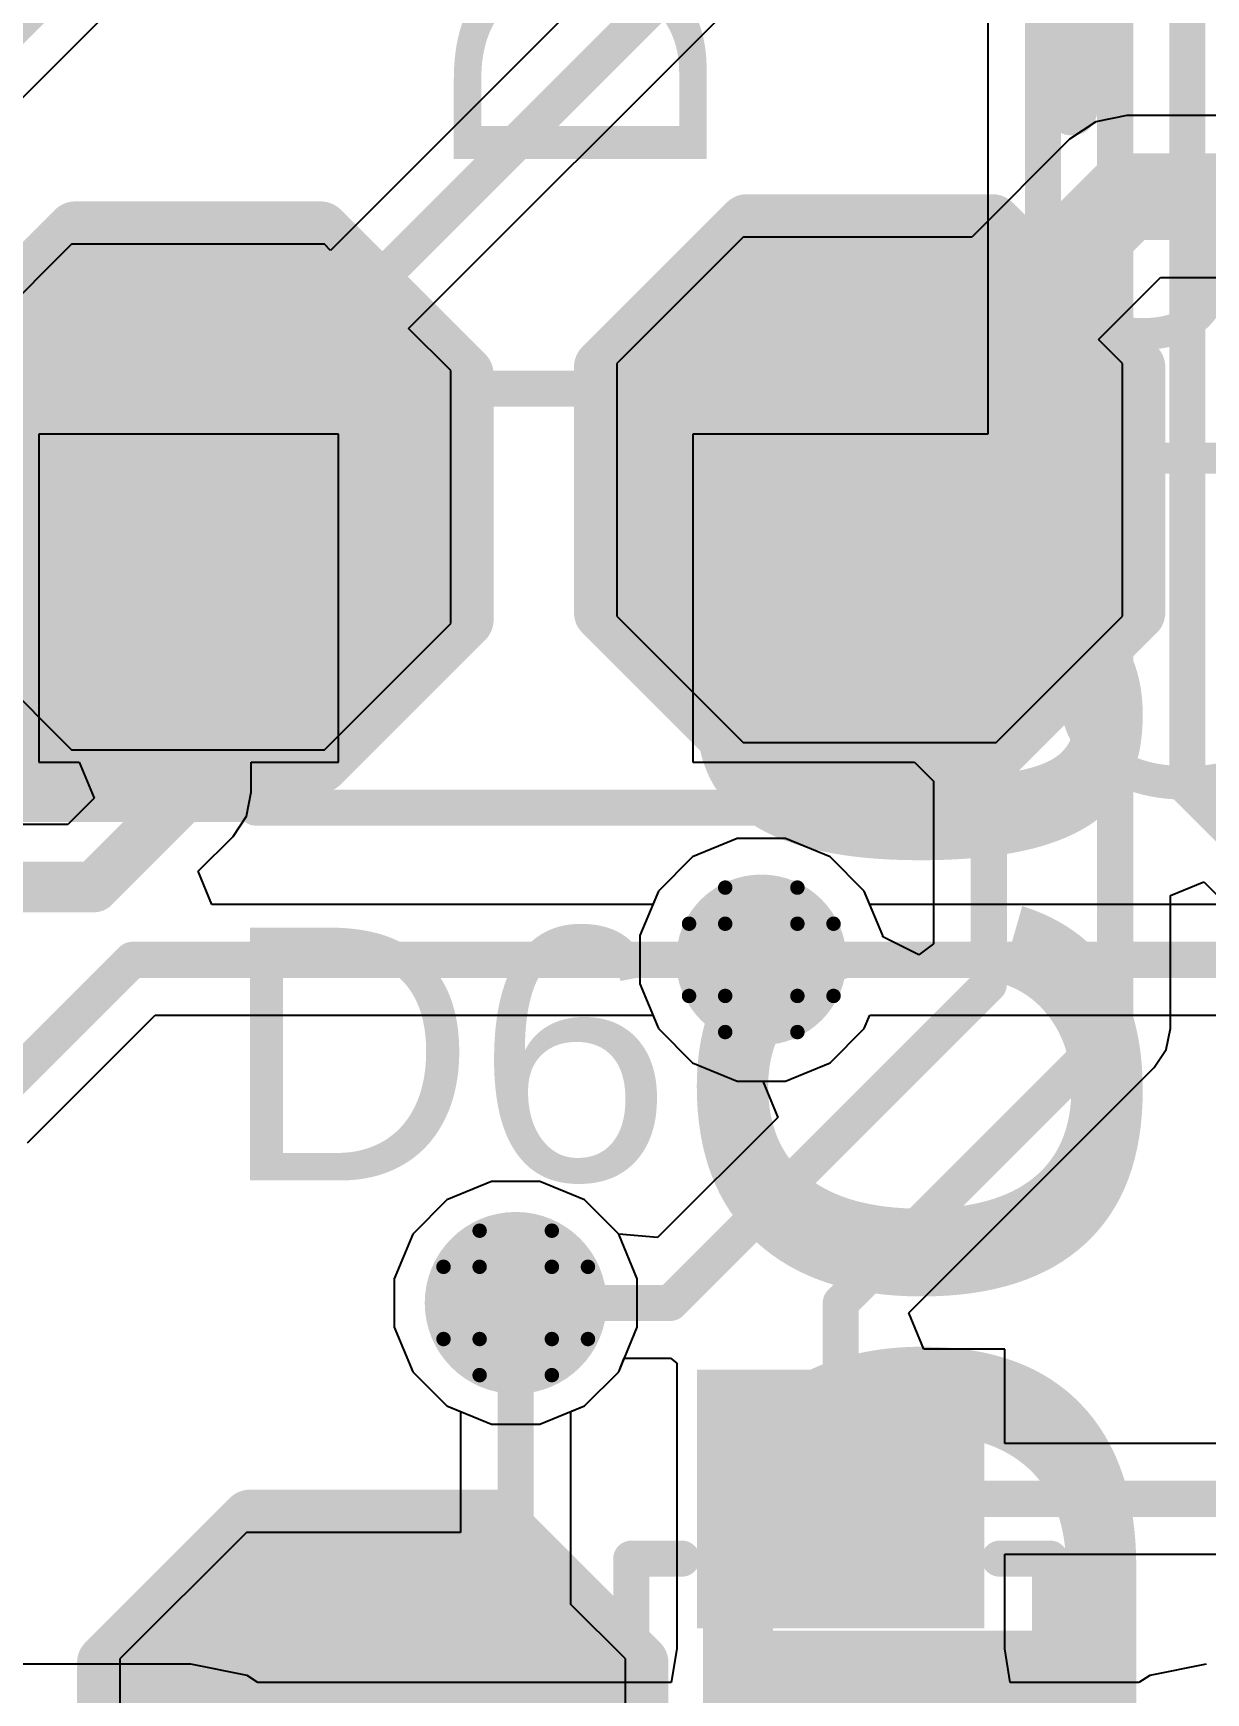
# Model space of a CAD drawing. Header units: inches. Extents: x -25 to 271, y -41 to 15.
# Drawn here: x 63.02 to 67.14, y -25.33 to -19.49 of the extents above; entities that cross this region are included whole.
import ezdxf

# ---------------------------------------------------------------- set-up
doc = ezdxf.new("R2010")
doc.units = ezdxf.units.IN
for name, color, linetype in [('Bottom Layer', 5, 'Continuous'), ('Bottom Overlay', 54, 'Continuous'), ('Bottom Paste', 16, 'Continuous'), ('Bottom Solder', 6, 'Continuous'), ('Drill Drawing', 1, 'Continuous'), ('Top Layer', 1, 'Continuous'), ('Top Overlay', 2, 'Continuous'), ('Top Paste', 8, 'Continuous'), ('Top Solder', 216, 'Continuous'), ('Via Holes', 16, 'Continuous')]:
    doc.layers.add(name, color=color, linetype=linetype)
doc.styles.add('Arial', font='', dxfattribs={"height": 0.2})
doc.styles.add('Arial_Bold', font='', dxfattribs={"height": 0.2})
doc.styles.get('Arial').set_extended_font_data('Arial')
doc.styles.get('Arial_Bold').set_extended_font_data('Arial', bold=True)

# ---------------------------------------------------------------- blocks, each defined once
blk = doc.blocks.new('T__________B_1')
at = {"layer": 'Bottom Layer'}
blk.add_hatch(color=5, dxfattribs=at).paths.add_polyline_path([(0.381, 0.762), (-0.381, 0.762), (-0.762, 0.381), (-0.762, -0.381), (-0.381, -0.762), (0.381, -0.762), (0.762, -0.381), (0.762, 0.381)])
at = {"layer": 'Bottom Paste'}
blk.add_hatch(color=16, dxfattribs=at).paths.add_polyline_path([(0.381, 0.762), (-0.381, 0.762), (-0.762, 0.381), (-0.762, -0.381), (-0.381, -0.762), (0.381, -0.762), (0.762, -0.381), (0.762, 0.381)])
at = {"layer": 'Bottom Solder'}
blk.add_hatch(color=6, dxfattribs=at).paths.add_polyline_path([(0.4318, 0.8636), (-0.4318, 0.8636), (-0.8636, 0.4318), (-0.8636, -0.4318), (-0.4318, -0.8636), (0.4318, -0.8636), (0.8636, -0.4318), (0.8636, 0.4318)])
at = {"layer": 'Bottom Overlay'}
for points in [[(-0.4318, 0.9398, 0.2, 0.2, 0), (-0.9398, 0.4318, 0.2, 0.2, 0)], [(0.4318, 0.9398, 0.2, 0.2, 0), (-0.4318, 0.9398, 0.2, 0.2, 0)], [(0.9398, 0.4318, 0.2, 0.2, 0), (0.4318, 0.9398, 0.2, 0.2, 0)], [(-0.9398, 0.4318, 0.2, 0.2, 0), (-0.9398, -0.4318, 0.2, 0.2, 0)], [(0.9398, 0.4318, 0.2, 0.2, 0), (0.9398, -0.4318, 0.2, 0.2, 0)], [(-0.4318, -0.9398, 0.2, 0.2, 0), (-0.9398, -0.4318, 0.2, 0.2, 0)], [(0.9398, -0.4318, 0.2, 0.2, 0), (0.4318, -0.9398, 0.2, 0.2, 0)], [(0.4318, -0.9398, 0.2, 0.2, 0), (-0.4318, -0.9398, 0.2, 0.2, 0)]]:
    blk.add_lwpolyline(points, format="xyseb", dxfattribs=at)
for points in [[(-0.4818, 0.9398, 0.1, 0.1, 1), (-0.3818, 0.9398, 0.1, 0.1, 1)], [(-0.4818, 0.9398, 0.1, 0.1, 1), (-0.3818, 0.9398, 0.1, 0.1, 1)], [(0.3818, 0.9398, 0.1, 0.1, 1), (0.4818, 0.9398, 0.1, 0.1, 1)], [(0.3818, 0.9398, 0.1, 0.1, 1), (0.4818, 0.9398, 0.1, 0.1, 1)], [(-0.9898, 0.4318, 0.1, 0.1, 1), (-0.8898, 0.4318, 0.1, 0.1, 1)], [(-0.9898, 0.4318, 0.1, 0.1, 1), (-0.8898, 0.4318, 0.1, 0.1, 1)], [(0.8898, 0.4318, 0.1, 0.1, 1), (0.9898, 0.4318, 0.1, 0.1, 1)], [(0.8898, 0.4318, 0.1, 0.1, 1), (0.9898, 0.4318, 0.1, 0.1, 1)], [(-0.9898, -0.4318, 0.1, 0.1, 1), (-0.8898, -0.4318, 0.1, 0.1, 1)], [(-0.9898, -0.4318, 0.1, 0.1, 1), (-0.8898, -0.4318, 0.1, 0.1, 1)], [(0.8898, -0.4318, 0.1, 0.1, 1), (0.9898, -0.4318, 0.1, 0.1, 1)], [(0.8898, -0.4318, 0.1, 0.1, 1), (0.9898, -0.4318, 0.1, 0.1, 1)], [(-0.4818, -0.9398, 0.1, 0.1, 1), (-0.3818, -0.9398, 0.1, 0.1, 1)], [(-0.4818, -0.9398, 0.1, 0.1, 1), (-0.3818, -0.9398, 0.1, 0.1, 1)], [(0.3818, -0.9398, 0.1, 0.1, 1), (0.4818, -0.9398, 0.1, 0.1, 1)], [(0.3818, -0.9398, 0.1, 0.1, 1), (0.4818, -0.9398, 0.1, 0.1, 1)]]:
    blk.add_lwpolyline(points, format="xyseb", close=True, dxfattribs=at)
blk = doc.blocks.new('SOD_323_64')
at = {"layer": 'Top Layer'}
for points in [[(-0.75, -0.45), (-1.55, -0.45), (-1.55, 0.45), (-0.75, 0.45)], [(1.55, -0.45), (0.75, -0.45), (0.75, 0.45), (1.55, 0.45)]]:
    blk.add_hatch(color=1, dxfattribs=at).paths.add_polyline_path(points)
at = {"layer": 'Top Overlay'}
for points in [[(-2.0066, 0.4826), (-0.9144, 0.4826), (-0.9144, 0.7874), (-2.0066, 0.7874)], [(-2.0066, -0.508), (-1.5748, -0.508), (-1.5748, 0.508), (-2.0066, 0.508)], [(-2.0066, -0.7874), (-0.9144, -0.7874), (-0.9144, -0.4826), (-2.0066, -0.4826)]]:
    blk.add_hatch(color=2, dxfattribs=at).paths.add_polyline_path(points)
at = {"layer": 'Top Paste'}
for points in [[(-0.75, -0.45), (-1.55, -0.45), (-1.55, 0.45), (-0.75, 0.45)], [(1.55, -0.45), (0.75, -0.45), (0.75, 0.45), (1.55, 0.45)]]:
    blk.add_hatch(color=8, dxfattribs=at).paths.add_polyline_path(points)
at = {"layer": 'Top Solder'}
for points in [[(-0.695, -0.505), (-1.605, -0.505), (-1.605, 0.505), (-0.695, 0.505)], [(1.605, -0.505), (0.695, -0.505), (0.695, 0.505), (1.605, 0.505)]]:
    blk.add_hatch(color=216, dxfattribs=at).paths.add_polyline_path(points)
at = {"layer": 'Top Overlay'}
for points in [[(-0.9144, 0.7366, 0.127, 0.127, 0), (0.9398, 0.7366, 0.127, 0.127, 0)], [(0.9398, 0.5588, 0.127, 0.127, 0), (0.9398, 0.7366, 0.127, 0.127, 0)], [(0.9398, -0.7366, 0.127, 0.127, 0), (0.9398, -0.5588, 0.127, 0.127, 0)], [(-0.9144, -0.7366, 0.127, 0.127, 0), (0.9398, -0.7366, 0.127, 0.127, 0)]]:
    blk.add_lwpolyline(points, format="xyseb", dxfattribs=at)
for points in [[(-0.9461, 0.7366, 0.0635, 0.0635, 1), (-0.8827, 0.7366, 0.0635, 0.0635, 1)], [(0.908, 0.7366, 0.0635, 0.0635, 1), (0.9715, 0.7366, 0.0635, 0.0635, 1)], [(0.908, 0.7366, 0.0635, 0.0635, 1), (0.9715, 0.7366, 0.0635, 0.0635, 1)], [(0.908, 0.5588, 0.0635, 0.0635, 1), (0.9715, 0.5588, 0.0635, 0.0635, 1)], [(0.908, -0.5588, 0.0635, 0.0635, 1), (0.9715, -0.5588, 0.0635, 0.0635, 1)], [(-0.9461, -0.7366, 0.0635, 0.0635, 1), (-0.8827, -0.7366, 0.0635, 0.0635, 1)], [(0.908, -0.7366, 0.0635, 0.0635, 1), (0.9715, -0.7366, 0.0635, 0.0635, 1)], [(0.908, -0.7366, 0.0635, 0.0635, 1), (0.9715, -0.7366, 0.0635, 0.0635, 1)]]:
    blk.add_lwpolyline(points, format="xyseb", close=True, dxfattribs=at)
blk = doc.blocks.new('SOD_323_65')
at = {"layer": 'Top Layer'}
for points in [[(-0.75, -0.45), (-1.55, -0.45), (-1.55, 0.45), (-0.75, 0.45)], [(1.55, -0.45), (0.75, -0.45), (0.75, 0.45), (1.55, 0.45)]]:
    blk.add_hatch(color=1, dxfattribs=at).paths.add_polyline_path(points)
at = {"layer": 'Top Overlay'}
for points in [[(-2.0066, 0.4826), (-0.9144, 0.4826), (-0.9144, 0.7874), (-2.0066, 0.7874)], [(-2.0066, -0.508), (-1.5748, -0.508), (-1.5748, 0.508), (-2.0066, 0.508)], [(-2.0066, -0.7874), (-0.9144, -0.7874), (-0.9144, -0.4826), (-2.0066, -0.4826)]]:
    blk.add_hatch(color=2, dxfattribs=at).paths.add_polyline_path(points)
at = {"layer": 'Top Paste'}
for points in [[(-0.75, -0.45), (-1.55, -0.45), (-1.55, 0.45), (-0.75, 0.45)], [(1.55, -0.45), (0.75, -0.45), (0.75, 0.45), (1.55, 0.45)]]:
    blk.add_hatch(color=8, dxfattribs=at).paths.add_polyline_path(points)
at = {"layer": 'Top Solder'}
for points in [[(-0.695, -0.505), (-1.605, -0.505), (-1.605, 0.505), (-0.695, 0.505)], [(1.605, -0.505), (0.695, -0.505), (0.695, 0.505), (1.605, 0.505)]]:
    blk.add_hatch(color=216, dxfattribs=at).paths.add_polyline_path(points)
at = {"layer": 'Top Overlay'}
for points in [[(-0.9144, 0.7366, 0.127, 0.127, 0), (0.9398, 0.7366, 0.127, 0.127, 0)], [(0.9398, 0.7366, 0.127, 0.127, 0), (0.9398, 0.5588, 0.127, 0.127, 0)], [(0.9398, -0.5588, 0.127, 0.127, 0), (0.9398, -0.7366, 0.127, 0.127, 0)], [(-0.9144, -0.7366, 0.127, 0.127, 0), (0.9398, -0.7366, 0.127, 0.127, 0)]]:
    blk.add_lwpolyline(points, format="xyseb", dxfattribs=at)
for points in [[(-0.9461, 0.7366, 0.0635, 0.0635, 1), (-0.8827, 0.7366, 0.0635, 0.0635, 1)], [(0.908, 0.7366, 0.0635, 0.0635, 1), (0.9715, 0.7366, 0.0635, 0.0635, 1)], [(0.908, 0.7366, 0.0635, 0.0635, 1), (0.9715, 0.7366, 0.0635, 0.0635, 1)], [(0.908, 0.5588, 0.0635, 0.0635, 1), (0.9715, 0.5588, 0.0635, 0.0635, 1)], [(0.908, -0.5588, 0.0635, 0.0635, 1), (0.9715, -0.5588, 0.0635, 0.0635, 1)], [(-0.9461, -0.7366, 0.0635, 0.0635, 1), (-0.8827, -0.7366, 0.0635, 0.0635, 1)], [(0.908, -0.7366, 0.0635, 0.0635, 1), (0.9715, -0.7366, 0.0635, 0.0635, 1)], [(0.908, -0.7366, 0.0635, 0.0635, 1), (0.9715, -0.7366, 0.0635, 0.0635, 1)]]:
    blk.add_lwpolyline(points, format="xyseb", close=True, dxfattribs=at)
blk = doc.blocks.new('TEST_POINT_B_86')
at = {"layer": 'Bottom Layer'}
blk.add_hatch(color=5, dxfattribs=at).paths.add_polyline_path([(0.381, 0.762), (-0.381, 0.762), (-0.762, 0.381), (-0.762, -0.381), (-0.381, -0.762), (0.381, -0.762), (0.762, -0.381), (0.762, 0.381)])
at = {"layer": 'Bottom Paste'}
blk.add_hatch(color=16, dxfattribs=at).paths.add_polyline_path([(0.381, 0.762), (-0.381, 0.762), (-0.762, 0.381), (-0.762, -0.381), (-0.381, -0.762), (0.381, -0.762), (0.762, -0.381), (0.762, 0.381)])
at = {"layer": 'Bottom Solder'}
blk.add_hatch(color=6, dxfattribs=at).paths.add_polyline_path([(0.4318, 0.8636), (-0.4318, 0.8636), (-0.8636, 0.4318), (-0.8636, -0.4318), (-0.4318, -0.8636), (0.4318, -0.8636), (0.8636, -0.4318), (0.8636, 0.4318)])
at = {"layer": 'Bottom Overlay'}
for points in [[(-0.4318, 0.9398, 0.2, 0.2, 0), (-0.9398, 0.4318, 0.2, 0.2, 0)], [(0.4318, 0.9398, 0.2, 0.2, 0), (-0.4318, 0.9398, 0.2, 0.2, 0)], [(0.9398, 0.4318, 0.2, 0.2, 0), (0.4318, 0.9398, 0.2, 0.2, 0)], [(-0.9398, 0.4318, 0.2, 0.2, 0), (-0.9398, -0.4318, 0.2, 0.2, 0)], [(0.9398, 0.4318, 0.2, 0.2, 0), (0.9398, -0.4318, 0.2, 0.2, 0)], [(-0.4318, -0.9398, 0.2, 0.2, 0), (-0.9398, -0.4318, 0.2, 0.2, 0)], [(0.9398, -0.4318, 0.2, 0.2, 0), (0.4318, -0.9398, 0.2, 0.2, 0)], [(0.4318, -0.9398, 0.2, 0.2, 0), (-0.4318, -0.9398, 0.2, 0.2, 0)]]:
    blk.add_lwpolyline(points, format="xyseb", dxfattribs=at)
for points in [[(-0.4818, 0.9398, 0.1, 0.1, 1), (-0.3818, 0.9398, 0.1, 0.1, 1)], [(-0.4818, 0.9398, 0.1, 0.1, 1), (-0.3818, 0.9398, 0.1, 0.1, 1)], [(0.3818, 0.9398, 0.1, 0.1, 1), (0.4818, 0.9398, 0.1, 0.1, 1)], [(0.3818, 0.9398, 0.1, 0.1, 1), (0.4818, 0.9398, 0.1, 0.1, 1)], [(-0.9898, 0.4318, 0.1, 0.1, 1), (-0.8898, 0.4318, 0.1, 0.1, 1)], [(-0.9898, 0.4318, 0.1, 0.1, 1), (-0.8898, 0.4318, 0.1, 0.1, 1)], [(0.8898, 0.4318, 0.1, 0.1, 1), (0.9898, 0.4318, 0.1, 0.1, 1)], [(0.8898, 0.4318, 0.1, 0.1, 1), (0.9898, 0.4318, 0.1, 0.1, 1)], [(-0.9898, -0.4318, 0.1, 0.1, 1), (-0.8898, -0.4318, 0.1, 0.1, 1)], [(-0.9898, -0.4318, 0.1, 0.1, 1), (-0.8898, -0.4318, 0.1, 0.1, 1)], [(0.8898, -0.4318, 0.1, 0.1, 1), (0.9898, -0.4318, 0.1, 0.1, 1)], [(0.8898, -0.4318, 0.1, 0.1, 1), (0.9898, -0.4318, 0.1, 0.1, 1)], [(-0.4818, -0.9398, 0.1, 0.1, 1), (-0.3818, -0.9398, 0.1, 0.1, 1)], [(-0.4818, -0.9398, 0.1, 0.1, 1), (-0.3818, -0.9398, 0.1, 0.1, 1)], [(0.3818, -0.9398, 0.1, 0.1, 1), (0.4818, -0.9398, 0.1, 0.1, 1)], [(0.3818, -0.9398, 0.1, 0.1, 1), (0.4818, -0.9398, 0.1, 0.1, 1)]]:
    blk.add_lwpolyline(points, format="xyseb", close=True, dxfattribs=at)
blk = doc.blocks.new('TEST_POINT_B_137')
at = {"layer": 'Bottom Layer'}
blk.add_hatch(color=5, dxfattribs=at).paths.add_polyline_path([(0.381, 0.762), (-0.381, 0.762), (-0.762, 0.381), (-0.762, -0.381), (-0.381, -0.762), (0.381, -0.762), (0.762, -0.381), (0.762, 0.381)])
at = {"layer": 'Bottom Paste'}
blk.add_hatch(color=16, dxfattribs=at).paths.add_polyline_path([(0.381, 0.762), (-0.381, 0.762), (-0.762, 0.381), (-0.762, -0.381), (-0.381, -0.762), (0.381, -0.762), (0.762, -0.381), (0.762, 0.381)])
at = {"layer": 'Bottom Solder'}
blk.add_hatch(color=6, dxfattribs=at).paths.add_polyline_path([(0.4318, 0.8636), (-0.4318, 0.8636), (-0.8636, 0.4318), (-0.8636, -0.4318), (-0.4318, -0.8636), (0.4318, -0.8636), (0.8636, -0.4318), (0.8636, 0.4318)])
at = {"layer": 'Bottom Overlay'}
for points in [[(-0.4318, 0.9398, 0.2, 0.2, 0), (-0.9398, 0.4318, 0.2, 0.2, 0)], [(0.4318, 0.9398, 0.2, 0.2, 0), (-0.4318, 0.9398, 0.2, 0.2, 0)], [(0.9398, 0.4318, 0.2, 0.2, 0), (0.4318, 0.9398, 0.2, 0.2, 0)], [(-0.9398, 0.4318, 0.2, 0.2, 0), (-0.9398, -0.4318, 0.2, 0.2, 0)], [(0.9398, 0.4318, 0.2, 0.2, 0), (0.9398, -0.4318, 0.2, 0.2, 0)], [(-0.4318, -0.9398, 0.2, 0.2, 0), (-0.9398, -0.4318, 0.2, 0.2, 0)], [(0.9398, -0.4318, 0.2, 0.2, 0), (0.4318, -0.9398, 0.2, 0.2, 0)], [(0.4318, -0.9398, 0.2, 0.2, 0), (-0.4318, -0.9398, 0.2, 0.2, 0)]]:
    blk.add_lwpolyline(points, format="xyseb", dxfattribs=at)
for points in [[(-0.4818, 0.9398, 0.1, 0.1, 1), (-0.3818, 0.9398, 0.1, 0.1, 1)], [(-0.4818, 0.9398, 0.1, 0.1, 1), (-0.3818, 0.9398, 0.1, 0.1, 1)], [(0.3818, 0.9398, 0.1, 0.1, 1), (0.4818, 0.9398, 0.1, 0.1, 1)], [(0.3818, 0.9398, 0.1, 0.1, 1), (0.4818, 0.9398, 0.1, 0.1, 1)], [(-0.9898, 0.4318, 0.1, 0.1, 1), (-0.8898, 0.4318, 0.1, 0.1, 1)], [(-0.9898, 0.4318, 0.1, 0.1, 1), (-0.8898, 0.4318, 0.1, 0.1, 1)], [(0.8898, 0.4318, 0.1, 0.1, 1), (0.9898, 0.4318, 0.1, 0.1, 1)], [(0.8898, 0.4318, 0.1, 0.1, 1), (0.9898, 0.4318, 0.1, 0.1, 1)], [(-0.9898, -0.4318, 0.1, 0.1, 1), (-0.8898, -0.4318, 0.1, 0.1, 1)], [(-0.9898, -0.4318, 0.1, 0.1, 1), (-0.8898, -0.4318, 0.1, 0.1, 1)], [(0.8898, -0.4318, 0.1, 0.1, 1), (0.9898, -0.4318, 0.1, 0.1, 1)], [(0.8898, -0.4318, 0.1, 0.1, 1), (0.9898, -0.4318, 0.1, 0.1, 1)], [(-0.4818, -0.9398, 0.1, 0.1, 1), (-0.3818, -0.9398, 0.1, 0.1, 1)], [(-0.4818, -0.9398, 0.1, 0.1, 1), (-0.3818, -0.9398, 0.1, 0.1, 1)], [(0.3818, -0.9398, 0.1, 0.1, 1), (0.4818, -0.9398, 0.1, 0.1, 1)], [(0.3818, -0.9398, 0.1, 0.1, 1), (0.4818, -0.9398, 0.1, 0.1, 1)]]:
    blk.add_lwpolyline(points, format="xyseb", close=True, dxfattribs=at)

msp = doc.modelspace()

# ---------------------------------------------------------------- hatches: boundary and pattern name
at = {"layer": 'Bottom Layer'}
h = msp.add_hatch(color=5, dxfattribs=at)
edge = h.paths.add_edge_path()
edge.add_arc((65.5777, -22.7506), 0.3, 0, 360)
h = msp.add_hatch(color=5, dxfattribs=at)
edge = h.paths.add_edge_path()
edge.add_arc((64.7141, -23.9573), 0.3, 0, 360)
at = {"layer": 'Bottom Solder'}
h = msp.add_hatch(color=6, dxfattribs=at)
edge = h.paths.add_edge_path()
edge.add_arc((64.7141, -23.9573), 0.32, 0, 360)
at = {"layer": 'Top Layer'}
h = msp.add_hatch(color=1, dxfattribs=at)
edge = h.paths.add_edge_path()
edge.add_arc((65.5777, -22.7506), 0.3, 0, 360)
h = msp.add_hatch(color=1, dxfattribs=at)
edge = h.paths.add_edge_path()
edge.add_arc((64.7141, -23.9573), 0.3, 0, 360)
at = {"layer": 'Top Solder'}
h = msp.add_hatch(color=216, dxfattribs=at)
edge = h.paths.add_edge_path()
edge.add_arc((64.7141, -23.9573), 0.32, 0, 360)
at = {"layer": 'Via Holes'}
h = msp.add_hatch(color=7, dxfattribs=at)
edge = h.paths.add_edge_path()
edge.add_arc((65.5777, -22.7506), 0.15, 0, 360)
h = msp.add_hatch(color=7, dxfattribs=at)
edge = h.paths.add_edge_path()
edge.add_arc((64.7141, -23.9573), 0.15, 0, 360)

# ---------------------------------------------------------------- linework, layer by layer
at = {"layer": 'Bottom Layer'}
for p, q in [((62.4341, -20.2641), (64.6718, -18.0265)), ((65.7645, -18.5532), (64.0624, -20.2553)), ((64.3371, -20.53), (66.0961, -18.771)), ((66.8632, -19.7811), (66.7542, -19.8028)), ((67.9054, -19.7811), (66.8632, -19.7811)), ((66.8632, -19.7811), (66.8632, -19.7811)), ((66.7542, -19.8028), (66.6618, -19.8646)), ((66.6618, -19.8646), (66.3178, -20.2085)), ((66.6618, -19.8646), (66.6618, -19.8646)), ((63.152, -20.2339), (62.8711, -20.5148)), ((64.041, -20.2339), (63.152, -20.2339)), ((64.0624, -20.2553), (64.041, -20.2339)), ((65.5142, -20.2085), (65.0697, -20.653)), ((66.3178, -20.2085), (65.5142, -20.2085)), ((66.7634, -20.5687), (66.9812, -20.3509)), ((66.9812, -20.3509), (67.9054, -20.3509)), ((64.4855, -20.6784), (64.3371, -20.53)), ((66.8477, -20.653), (66.7634, -20.5687)), ((65.0697, -20.653), (65.0697, -21.542)), ((66.8477, -21.542), (66.8477, -20.653)), ((64.4855, -21.5674), (64.4855, -20.6784)), ((64.041, -22.0119), (64.4855, -21.5674)), ((65.0697, -21.542), (65.5142, -21.9865)), ((66.4032, -21.9865), (66.8477, -21.542)), ((62.7935, -21.6534), (63.152, -22.0119)), ((65.5142, -21.9865), (66.4032, -21.9865)), ((63.152, -22.0119), (64.041, -22.0119)), ((65.4928, -22.3236), (65.3358, -22.3886)), ((65.6627, -22.3236), (65.4928, -22.3236)), ((65.8196, -22.3886), (65.6627, -22.3236)), ((65.3358, -22.3886), (65.2157, -22.5087)), ((65.9397, -22.5087), (65.8196, -22.3886)), ((65.2157, -22.5087), (65.1507, -22.6656)), ((65.9594, -22.5564), (65.9397, -22.5087)), ((67.3347, -22.5564), (65.9594, -22.5564)), ((65.1507, -22.6656), (65.1507, -22.8355)), ((65.1507, -22.8355), (65.2157, -22.9925)), ((65.2157, -22.9925), (65.3358, -23.1126)), ((65.8196, -23.1126), (65.9397, -22.9925)), ((65.9397, -22.9925), (65.9594, -22.9448)), ((65.9594, -22.9448), (67.3347, -22.9448)), ((65.3358, -23.1126), (65.4928, -23.1776)), ((65.6627, -23.1776), (65.8196, -23.1126)), ((65.4928, -23.1776), (65.6627, -23.1776)), ((64.6292, -23.5303), (64.4722, -23.5953)), ((64.7991, -23.5303), (64.6292, -23.5303)), ((64.956, -23.5953), (64.7991, -23.5303)), ((64.4722, -23.5953), (64.3521, -23.7154)), ((65.0761, -23.7154), (64.956, -23.5953)), ((64.3521, -23.7154), (64.2871, -23.8723)), ((65.1411, -23.8723), (65.0761, -23.7154)), ((64.2871, -23.8723), (64.2871, -24.0422)), ((65.1411, -24.0422), (65.1411, -23.8723)), ((64.2871, -24.0422), (64.3521, -24.1992)), ((65.0761, -24.1992), (65.1411, -24.0422)), ((64.3521, -24.1992), (64.4722, -24.3193)), ((64.956, -24.3193), (65.0761, -24.1992)), ((64.4722, -24.3193), (64.5199, -24.339)), ((64.5199, -24.339), (64.5199, -24.765)), ((64.9084, -24.339), (64.956, -24.3193)), ((64.9084, -25.0177), (64.9084, -24.339)), ((63.7667, -24.765), (63.3222, -25.2095)), ((64.5199, -24.765), (63.7667, -24.765)), ((65.1002, -25.2095), (64.9084, -25.0177)), ((63.3222, -25.2095), (63.3222, -26.0985)), ((65.1002, -26.0985), (65.1002, -25.2095))]:
    msp.add_line(p, q, dxfattribs=at)
for points in [[(53.63, -28.702, 0.254, 0.254, 0), (64.4886, -17.8433, 0.254, 0.254, 0)], [(63.5965, -20.9959, 0.127, 0.127, 0), (65.9587, -18.6337, 0.127, 0.127, 0)], [(66.1111, -20.8181, 0.3048, 0.3048, 0), (66.8632, -20.066, 0.3048, 0.3048, 0)], [(66.8632, -20.066, 0.3048, 0.3048, 0), (68.2244, -20.066, 0.3048, 0.3048, 0)], [(65.5777, -22.7506, 0.127, 0.127, 0), (67.7164, -22.7506, 0.127, 0.127, 0)], [(64.7141, -25.4711, 0.127, 0.127, 0), (64.7141, -23.9573, 0.127, 0.127, 0)]]:
    msp.add_lwpolyline(points, format="xyseb", dxfattribs=at)
for points in [[(66.787, -20.066, 0.1524, 0.1524, 1), (66.9394, -20.066, 0.1524, 0.1524, 1)], [(66.787, -20.066, 0.1524, 0.1524, 1), (66.9394, -20.066, 0.1524, 0.1524, 1)], [(66.0349, -20.8181, 0.1524, 0.1524, 1), (66.1873, -20.8181, 0.1524, 0.1524, 1)], [(63.5648, -20.9959, 0.0635, 0.0635, 1), (63.6283, -20.9959, 0.0635, 0.0635, 1)], [(65.546, -22.7506, 0.0635, 0.0635, 1), (65.6095, -22.7506, 0.0635, 0.0635, 1)], [(64.6824, -23.9573, 0.0635, 0.0635, 1), (64.7459, -23.9573, 0.0635, 0.0635, 1)]]:
    msp.add_lwpolyline(points, format="xyseb", close=True, dxfattribs=at)
at = {"layer": 'Drill Drawing'}
for points in [[(65.4507, -22.6236, 0.0508, 0.0508, 0), (65.4507, -22.4966, 0.0508, 0.0508, 0)], [(65.4507, -22.4966, 0.0508, 0.0508, 0), (65.7047, -22.4966, 0.0508, 0.0508, 0)], [(65.7047, -22.6236, 0.0508, 0.0508, 0), (65.7047, -22.4966, 0.0508, 0.0508, 0)], [(65.3237, -22.8776, 0.0508, 0.0508, 0), (65.3237, -22.6236, 0.0508, 0.0508, 0)], [(65.3237, -22.6236, 0.0508, 0.0508, 0), (65.4507, -22.6236, 0.0508, 0.0508, 0)], [(65.7047, -22.6236, 0.0508, 0.0508, 0), (65.8317, -22.6236, 0.0508, 0.0508, 0)], [(65.8317, -22.8776, 0.0508, 0.0508, 0), (65.8317, -22.6236, 0.0508, 0.0508, 0)], [(65.3237, -22.8776, 0.0508, 0.0508, 0), (65.4507, -22.8776, 0.0508, 0.0508, 0)], [(65.4507, -23.0046, 0.0508, 0.0508, 0), (65.4507, -22.8776, 0.0508, 0.0508, 0)], [(65.7047, -22.8776, 0.0508, 0.0508, 0), (65.8317, -22.8776, 0.0508, 0.0508, 0)], [(65.7047, -23.0046, 0.0508, 0.0508, 0), (65.7047, -22.8776, 0.0508, 0.0508, 0)], [(65.4507, -23.0046, 0.0508, 0.0508, 0), (65.7047, -23.0046, 0.0508, 0.0508, 0)], [(64.5871, -23.8303, 0.0508, 0.0508, 0), (64.5871, -23.7033, 0.0508, 0.0508, 0)], [(64.5871, -23.7033, 0.0508, 0.0508, 0), (64.8411, -23.7033, 0.0508, 0.0508, 0)], [(64.8411, -23.8303, 0.0508, 0.0508, 0), (64.8411, -23.7033, 0.0508, 0.0508, 0)], [(64.4601, -24.0843, 0.0508, 0.0508, 0), (64.4601, -23.8303, 0.0508, 0.0508, 0)], [(64.4601, -23.8303, 0.0508, 0.0508, 0), (64.5871, -23.8303, 0.0508, 0.0508, 0)], [(64.8411, -23.8303, 0.0508, 0.0508, 0), (64.9681, -23.8303, 0.0508, 0.0508, 0)], [(64.9681, -24.0843, 0.0508, 0.0508, 0), (64.9681, -23.8303, 0.0508, 0.0508, 0)], [(64.4601, -24.0843, 0.0508, 0.0508, 0), (64.5871, -24.0843, 0.0508, 0.0508, 0)], [(64.5871, -24.2113, 0.0508, 0.0508, 0), (64.5871, -24.0843, 0.0508, 0.0508, 0)], [(64.8411, -24.0843, 0.0508, 0.0508, 0), (64.9681, -24.0843, 0.0508, 0.0508, 0)], [(64.8411, -24.2113, 0.0508, 0.0508, 0), (64.8411, -24.0843, 0.0508, 0.0508, 0)], [(64.5871, -24.2113, 0.0508, 0.0508, 0), (64.8411, -24.2113, 0.0508, 0.0508, 0)]]:
    msp.add_lwpolyline(points, format="xyseb", dxfattribs=at)
for points in [[(65.438, -22.4966, 0.0254, 0.0254, 1), (65.4634, -22.4966, 0.0254, 0.0254, 1)], [(65.438, -22.4966, 0.0254, 0.0254, 1), (65.4634, -22.4966, 0.0254, 0.0254, 1)], [(65.692, -22.4966, 0.0254, 0.0254, 1), (65.7174, -22.4966, 0.0254, 0.0254, 1)], [(65.692, -22.4966, 0.0254, 0.0254, 1), (65.7174, -22.4966, 0.0254, 0.0254, 1)], [(65.311, -22.6236, 0.0254, 0.0254, 1), (65.3364, -22.6236, 0.0254, 0.0254, 1)], [(65.311, -22.6236, 0.0254, 0.0254, 1), (65.3364, -22.6236, 0.0254, 0.0254, 1)], [(65.438, -22.6236, 0.0254, 0.0254, 1), (65.4634, -22.6236, 0.0254, 0.0254, 1)], [(65.438, -22.6236, 0.0254, 0.0254, 1), (65.4634, -22.6236, 0.0254, 0.0254, 1)], [(65.692, -22.6236, 0.0254, 0.0254, 1), (65.7174, -22.6236, 0.0254, 0.0254, 1)], [(65.692, -22.6236, 0.0254, 0.0254, 1), (65.7174, -22.6236, 0.0254, 0.0254, 1)], [(65.819, -22.6236, 0.0254, 0.0254, 1), (65.8444, -22.6236, 0.0254, 0.0254, 1)], [(65.819, -22.6236, 0.0254, 0.0254, 1), (65.8444, -22.6236, 0.0254, 0.0254, 1)], [(65.311, -22.8776, 0.0254, 0.0254, 1), (65.3364, -22.8776, 0.0254, 0.0254, 1)], [(65.311, -22.8776, 0.0254, 0.0254, 1), (65.3364, -22.8776, 0.0254, 0.0254, 1)], [(65.438, -22.8776, 0.0254, 0.0254, 1), (65.4634, -22.8776, 0.0254, 0.0254, 1)], [(65.438, -22.8776, 0.0254, 0.0254, 1), (65.4634, -22.8776, 0.0254, 0.0254, 1)], [(65.692, -22.8776, 0.0254, 0.0254, 1), (65.7174, -22.8776, 0.0254, 0.0254, 1)], [(65.692, -22.8776, 0.0254, 0.0254, 1), (65.7174, -22.8776, 0.0254, 0.0254, 1)], [(65.819, -22.8776, 0.0254, 0.0254, 1), (65.8444, -22.8776, 0.0254, 0.0254, 1)], [(65.819, -22.8776, 0.0254, 0.0254, 1), (65.8444, -22.8776, 0.0254, 0.0254, 1)], [(65.438, -23.0046, 0.0254, 0.0254, 1), (65.4634, -23.0046, 0.0254, 0.0254, 1)], [(65.438, -23.0046, 0.0254, 0.0254, 1), (65.4634, -23.0046, 0.0254, 0.0254, 1)], [(65.692, -23.0046, 0.0254, 0.0254, 1), (65.7174, -23.0046, 0.0254, 0.0254, 1)], [(65.692, -23.0046, 0.0254, 0.0254, 1), (65.7174, -23.0046, 0.0254, 0.0254, 1)], [(64.5744, -23.7033, 0.0254, 0.0254, 1), (64.5998, -23.7033, 0.0254, 0.0254, 1)], [(64.5744, -23.7033, 0.0254, 0.0254, 1), (64.5998, -23.7033, 0.0254, 0.0254, 1)], [(64.8284, -23.7033, 0.0254, 0.0254, 1), (64.8538, -23.7033, 0.0254, 0.0254, 1)], [(64.8284, -23.7033, 0.0254, 0.0254, 1), (64.8538, -23.7033, 0.0254, 0.0254, 1)], [(64.4474, -23.8303, 0.0254, 0.0254, 1), (64.4728, -23.8303, 0.0254, 0.0254, 1)], [(64.4474, -23.8303, 0.0254, 0.0254, 1), (64.4728, -23.8303, 0.0254, 0.0254, 1)], [(64.5744, -23.8303, 0.0254, 0.0254, 1), (64.5998, -23.8303, 0.0254, 0.0254, 1)], [(64.5744, -23.8303, 0.0254, 0.0254, 1), (64.5998, -23.8303, 0.0254, 0.0254, 1)], [(64.8284, -23.8303, 0.0254, 0.0254, 1), (64.8538, -23.8303, 0.0254, 0.0254, 1)], [(64.8284, -23.8303, 0.0254, 0.0254, 1), (64.8538, -23.8303, 0.0254, 0.0254, 1)], [(64.9554, -23.8303, 0.0254, 0.0254, 1), (64.9808, -23.8303, 0.0254, 0.0254, 1)], [(64.9554, -23.8303, 0.0254, 0.0254, 1), (64.9808, -23.8303, 0.0254, 0.0254, 1)], [(64.4474, -24.0843, 0.0254, 0.0254, 1), (64.4728, -24.0843, 0.0254, 0.0254, 1)], [(64.4474, -24.0843, 0.0254, 0.0254, 1), (64.4728, -24.0843, 0.0254, 0.0254, 1)], [(64.5744, -24.0843, 0.0254, 0.0254, 1), (64.5998, -24.0843, 0.0254, 0.0254, 1)], [(64.5744, -24.0843, 0.0254, 0.0254, 1), (64.5998, -24.0843, 0.0254, 0.0254, 1)], [(64.8284, -24.0843, 0.0254, 0.0254, 1), (64.8538, -24.0843, 0.0254, 0.0254, 1)], [(64.8284, -24.0843, 0.0254, 0.0254, 1), (64.8538, -24.0843, 0.0254, 0.0254, 1)], [(64.9554, -24.0843, 0.0254, 0.0254, 1), (64.9808, -24.0843, 0.0254, 0.0254, 1)], [(64.9554, -24.0843, 0.0254, 0.0254, 1), (64.9808, -24.0843, 0.0254, 0.0254, 1)], [(64.5744, -24.2113, 0.0254, 0.0254, 1), (64.5998, -24.2113, 0.0254, 0.0254, 1)], [(64.5744, -24.2113, 0.0254, 0.0254, 1), (64.5998, -24.2113, 0.0254, 0.0254, 1)], [(64.8284, -24.2113, 0.0254, 0.0254, 1), (64.8538, -24.2113, 0.0254, 0.0254, 1)], [(64.8284, -24.2113, 0.0254, 0.0254, 1), (64.8538, -24.2113, 0.0254, 0.0254, 1)]]:
    msp.add_lwpolyline(points, format="xyseb", close=True, dxfattribs=at)
at = {"layer": 'Top Layer'}
for p, q in [((66.3741, -17.0589), (66.3741, -20.9015)), ((64.0911, -20.9015), (63.0371, -20.9015)), ((63.0371, -20.9015), (63.0371, -22.0555)), ((64.0911, -22.0555), (64.0911, -20.9015)), ((66.3741, -20.9015), (65.3371, -20.9015)), ((65.3371, -20.9015), (65.3371, -22.0555)), ((63.0371, -22.0555), (63.1786, -22.0555)), ((63.1786, -22.0555), (63.2312, -22.1825)), ((63.7842, -22.1609), (63.7842, -22.0555)), ((63.7842, -22.0555), (64.0911, -22.0555)), ((65.3371, -22.0555), (66.1164, -22.0555)), ((66.1164, -22.0555), (66.1836, -22.1226)), ((66.1836, -22.1226), (66.1836, -22.6947)), ((63.7675, -22.2451), (63.7842, -22.1609)), ((63.2312, -22.1825), (63.1393, -22.2744)), ((63.1393, -22.2744), (61.3607, -22.2744)), ((63.7198, -22.3165), (63.7675, -22.2451)), ((63.5973, -22.439), (63.7198, -22.3165)), ((65.4928, -22.3236), (65.3358, -22.3886)), ((65.6627, -22.3236), (65.4928, -22.3236)), ((65.8196, -22.3886), (65.6627, -22.3236)), ((65.3358, -22.3886), (65.2157, -22.5087)), ((65.9397, -22.5087), (65.8196, -22.3886)), ((63.6459, -22.5564), (63.5973, -22.439)), ((65.2157, -22.5087), (65.196, -22.5564)), ((66.0047, -22.6656), (65.9397, -22.5087)), ((67.0166, -22.5246), (67.1339, -22.476)), ((67.0166, -22.9921), (67.0166, -22.5246)), ((67.1339, -22.476), (67.2994, -22.6415)), ((65.196, -22.5564), (63.6459, -22.5564)), ((66.0047, -22.6699), (66.0047, -22.6656)), ((66.1317, -22.7335), (66.0047, -22.6699)), ((66.1836, -22.6947), (66.1317, -22.7335)), ((62.9971, -23.3938), (63.4461, -22.9448)), ((63.4461, -22.9448), (65.196, -22.9448)), ((65.196, -22.9448), (65.2157, -22.9925)), ((65.2157, -22.9925), (65.3358, -23.1126)), ((67.0018, -23.0664), (67.0166, -22.9921)), ((65.3358, -23.1126), (65.4928, -23.1776)), ((66.9597, -23.1294), (67.0018, -23.0664)), ((66.0966, -23.9925), (66.9597, -23.1294)), ((65.4928, -23.1776), (65.5833, -23.1776)), ((65.5833, -23.1776), (65.6359, -23.3046)), ((65.6359, -23.3046), (65.2132, -23.7273)), ((64.6292, -23.5303), (64.4722, -23.5953)), ((64.7991, -23.5303), (64.6292, -23.5303)), ((64.956, -23.5953), (64.7991, -23.5303)), ((64.4722, -23.5953), (64.3521, -23.7154)), ((65.0761, -23.7154), (64.956, -23.5953)), ((64.3521, -23.7154), (64.2871, -23.8723)), ((65.2132, -23.7273), (65.0761, -23.7154)), ((64.2871, -23.8723), (64.2871, -24.0422)), ((64.2871, -24.0422), (64.3521, -24.1992)), ((66.1492, -24.1195), (66.0966, -23.9925)), ((65.0761, -24.1992), (65.0958, -24.1515)), ((65.0958, -24.1515), (65.2579, -24.1515)), ((65.2579, -24.1515), (65.2801, -24.1697)), ((66.4341, -24.1195), (66.1492, -24.1195)), ((66.4341, -24.4523), (66.4341, -24.1195)), ((64.3521, -24.1992), (64.4722, -24.3193)), ((64.956, -24.3193), (65.0761, -24.1992)), ((65.2801, -24.1697), (65.2801, -25.1735)), ((64.4722, -24.3193), (64.6292, -24.3843)), ((64.7991, -24.3843), (64.956, -24.3193)), ((64.6292, -24.3843), (64.7991, -24.3843)), ((68.087, -24.4523), (66.4341, -24.4523)), ((66.4341, -25.1735), (66.4341, -24.8407)), ((66.4341, -24.8407), (68.1789, -24.8407)), ((65.2801, -25.1735), (65.2608, -25.2925)), ((65.2801, -25.1735), (65.2801, -25.1735)), ((66.4534, -25.2925), (66.4341, -25.1735)), ((66.4341, -25.1735), (66.4341, -25.1735)), ((63.5711, -25.2277), (61.3894, -25.2277)), ((63.7693, -25.2672), (63.5711, -25.2277)), ((63.8072, -25.2925), (63.7693, -25.2672)), ((66.9439, -25.2672), (66.906, -25.2925)), ((67.1421, -25.2277), (66.9439, -25.2672)), ((65.2608, -25.2925), (63.8072, -25.2925)), ((66.906, -25.2925), (66.4534, -25.2925))]:
    msp.add_line(p, q, dxfattribs=at)
for points in [[(67.0763, -22.1437, 0.127, 0.127, 0), (67.0763, -15.0281, 0.127, 0.127, 0)], [(66.8223, -22.9921, 0.127, 0.127, 0), (66.8223, -15.1333, 0.127, 0.127, 0)], [(66.5683, -21.4041, 0.127, 0.127, 0), (66.5683, -15.2387, 0.127, 0.127, 0)], [(66.4939, -21.4785, 0.127, 0.127, 0), (66.5683, -21.4041, 0.127, 0.127, 0)], [(63.5641, -22.1609, 0.1778, 0.1778, 0), (63.5641, -21.4785, 0.1778, 0.1778, 0)], [(65.8641, -21.5285, 0.127, 0.127, 0), (65.8641, -21.4785, 0.127, 0.127, 0)], [(65.8641, -21.4785, 0.127, 0.127, 0), (66.4939, -21.4785, 0.127, 0.127, 0)], [(65.8641, -21.5285, 0.127, 0.127, 0), (66.3778, -22.0422, 0.127, 0.127, 0)], [(66.3778, -22.8374, 0.127, 0.127, 0), (66.3778, -22.0422, 0.127, 0.127, 0)], [(63.2305, -22.4945, 0.1778, 0.1778, 0), (63.5641, -22.1609, 0.1778, 0.1778, 0)], [(67.0763, -22.1437, 0.127, 0.127, 0), (67.7164, -22.7838, 0.127, 0.127, 0)], [(61.3607, -22.4945, 0.1778, 0.1778, 0), (63.2305, -22.4945, 0.1778, 0.1778, 0)], [(62.8597, -23.2565, 0.127, 0.127, 0), (63.3656, -22.7506, 0.127, 0.127, 0)], [(63.3656, -22.7506, 0.127, 0.127, 0), (65.5777, -22.7506, 0.127, 0.127, 0)], [(65.2579, -23.9573, 0.127, 0.127, 0), (66.3778, -22.8374, 0.127, 0.127, 0)], [(65.8571, -23.9573, 0.127, 0.127, 0), (66.8223, -22.9921, 0.127, 0.127, 0)], [(64.7141, -23.9573, 0.127, 0.127, 0), (65.2579, -23.9573, 0.127, 0.127, 0)], [(65.8571, -24.6465, 0.127, 0.127, 0), (65.8571, -23.9573, 0.127, 0.127, 0)], [(65.8571, -24.6465, 0.127, 0.127, 0), (68.3937, -24.6465, 0.127, 0.127, 0)]]:
    msp.add_lwpolyline(points, format="xyseb", dxfattribs=at)
for points in [[(66.5366, -21.4041, 0.0635, 0.0635, 1), (66.6001, -21.4041, 0.0635, 0.0635, 1)], [(66.5366, -21.4041, 0.0635, 0.0635, 1), (66.6001, -21.4041, 0.0635, 0.0635, 1)], [(63.5197, -21.4785, 0.0889, 0.0889, 1), (63.6086, -21.4785, 0.0889, 0.0889, 1)], [(65.8324, -21.4785, 0.0635, 0.0635, 1), (65.8959, -21.4785, 0.0635, 0.0635, 1)], [(65.8324, -21.4785, 0.0635, 0.0635, 1), (65.8959, -21.4785, 0.0635, 0.0635, 1)], [(66.4622, -21.4785, 0.0635, 0.0635, 1), (66.5257, -21.4785, 0.0635, 0.0635, 1)], [(66.4622, -21.4785, 0.0635, 0.0635, 1), (66.5257, -21.4785, 0.0635, 0.0635, 1)], [(65.8324, -21.5285, 0.0635, 0.0635, 1), (65.8959, -21.5285, 0.0635, 0.0635, 1)], [(65.8324, -21.5285, 0.0635, 0.0635, 1), (65.8959, -21.5285, 0.0635, 0.0635, 1)], [(66.3461, -22.0422, 0.0635, 0.0635, 1), (66.4096, -22.0422, 0.0635, 0.0635, 1)], [(66.3461, -22.0422, 0.0635, 0.0635, 1), (66.4096, -22.0422, 0.0635, 0.0635, 1)], [(63.5197, -22.1609, 0.0889, 0.0889, 1), (63.6086, -22.1609, 0.0889, 0.0889, 1)], [(63.5197, -22.1609, 0.0889, 0.0889, 1), (63.6086, -22.1609, 0.0889, 0.0889, 1)], [(67.0446, -22.1437, 0.0635, 0.0635, 1), (67.1081, -22.1437, 0.0635, 0.0635, 1)], [(67.0446, -22.1437, 0.0635, 0.0635, 1), (67.1081, -22.1437, 0.0635, 0.0635, 1)], [(63.1861, -22.4945, 0.0889, 0.0889, 1), (63.275, -22.4945, 0.0889, 0.0889, 1)], [(63.1861, -22.4945, 0.0889, 0.0889, 1), (63.275, -22.4945, 0.0889, 0.0889, 1)], [(63.3339, -22.7506, 0.0635, 0.0635, 1), (63.3974, -22.7506, 0.0635, 0.0635, 1)], [(63.3339, -22.7506, 0.0635, 0.0635, 1), (63.3974, -22.7506, 0.0635, 0.0635, 1)], [(65.546, -22.7506, 0.0635, 0.0635, 1), (65.6095, -22.7506, 0.0635, 0.0635, 1)], [(66.3461, -22.8374, 0.0635, 0.0635, 1), (66.4096, -22.8374, 0.0635, 0.0635, 1)], [(66.3461, -22.8374, 0.0635, 0.0635, 1), (66.4096, -22.8374, 0.0635, 0.0635, 1)], [(66.7906, -22.9921, 0.0635, 0.0635, 1), (66.8541, -22.9921, 0.0635, 0.0635, 1)], [(66.7906, -22.9921, 0.0635, 0.0635, 1), (66.8541, -22.9921, 0.0635, 0.0635, 1)], [(64.6824, -23.9573, 0.0635, 0.0635, 1), (64.7459, -23.9573, 0.0635, 0.0635, 1)], [(65.2262, -23.9573, 0.0635, 0.0635, 1), (65.2897, -23.9573, 0.0635, 0.0635, 1)], [(65.2262, -23.9573, 0.0635, 0.0635, 1), (65.2897, -23.9573, 0.0635, 0.0635, 1)], [(65.8254, -23.9573, 0.0635, 0.0635, 1), (65.8889, -23.9573, 0.0635, 0.0635, 1)], [(65.8254, -23.9573, 0.0635, 0.0635, 1), (65.8889, -23.9573, 0.0635, 0.0635, 1)], [(65.8254, -24.6465, 0.0635, 0.0635, 1), (65.8889, -24.6465, 0.0635, 0.0635, 1)], [(65.8254, -24.6465, 0.0635, 0.0635, 1), (65.8889, -24.6465, 0.0635, 0.0635, 1)]]:
    msp.add_lwpolyline(points, format="xyseb", close=True, dxfattribs=at)
at = {"layer": 'Top Overlay'}
msp.add_lwpolyline([(66.6704, -19.7623, 0.1778, 0.1778, 0), (66.6704, -18.7612, 0.1778, 0.1778, 0)], format="xyseb", dxfattribs=at)
msp.add_lwpolyline([(66.6259, -19.7623, 0.0889, 0.0889, 1), (66.7148, -19.7623, 0.0889, 0.0889, 1)], format="xyseb", close=True, dxfattribs=at)

# ---------------------------------------------------------------- block references
for name, p, rotation in [('TEST_POINT_B_86', (65.9587, -21.0975), 180), ('TEST_POINT_B_137', (63.5965, -21.1229), 180), ('SOD_323_65', (65.8571, -25.7965), 90), ('T__________B_1', (64.2112, -25.654), 180)]:
    msp.add_blockref(name, p, dxfattribs=dict(rotation=rotation))
msp.add_blockref('SOD_323_64', (64.7141, -21.4785))

# ---------------------------------------------------------------- texts
at = {"layer": 'Bottom Overlay', "style": 'Arial_Bold', "text_generation_flag": 2}
msp.add_text('ADC0', height=1.524, rotation=270, dxfattribs=at).set_placement((65.3725, -27.0965))
at = {"layer": 'Top Overlay', "style": 'Arial'}
for s, p in [('D1', (65.3854, -20.036)), ('C19', (67.5225, -22.2503)), ('D7', (64.7104, -26.5202))]:
    msp.add_text(s, height=0.889, rotation=90, dxfattribs=at).set_placement(p)
msp.add_text('D6', height=0.889, dxfattribs=at).set_placement((63.6781, -23.5264))

doc.saveas('drawing.dxf')
